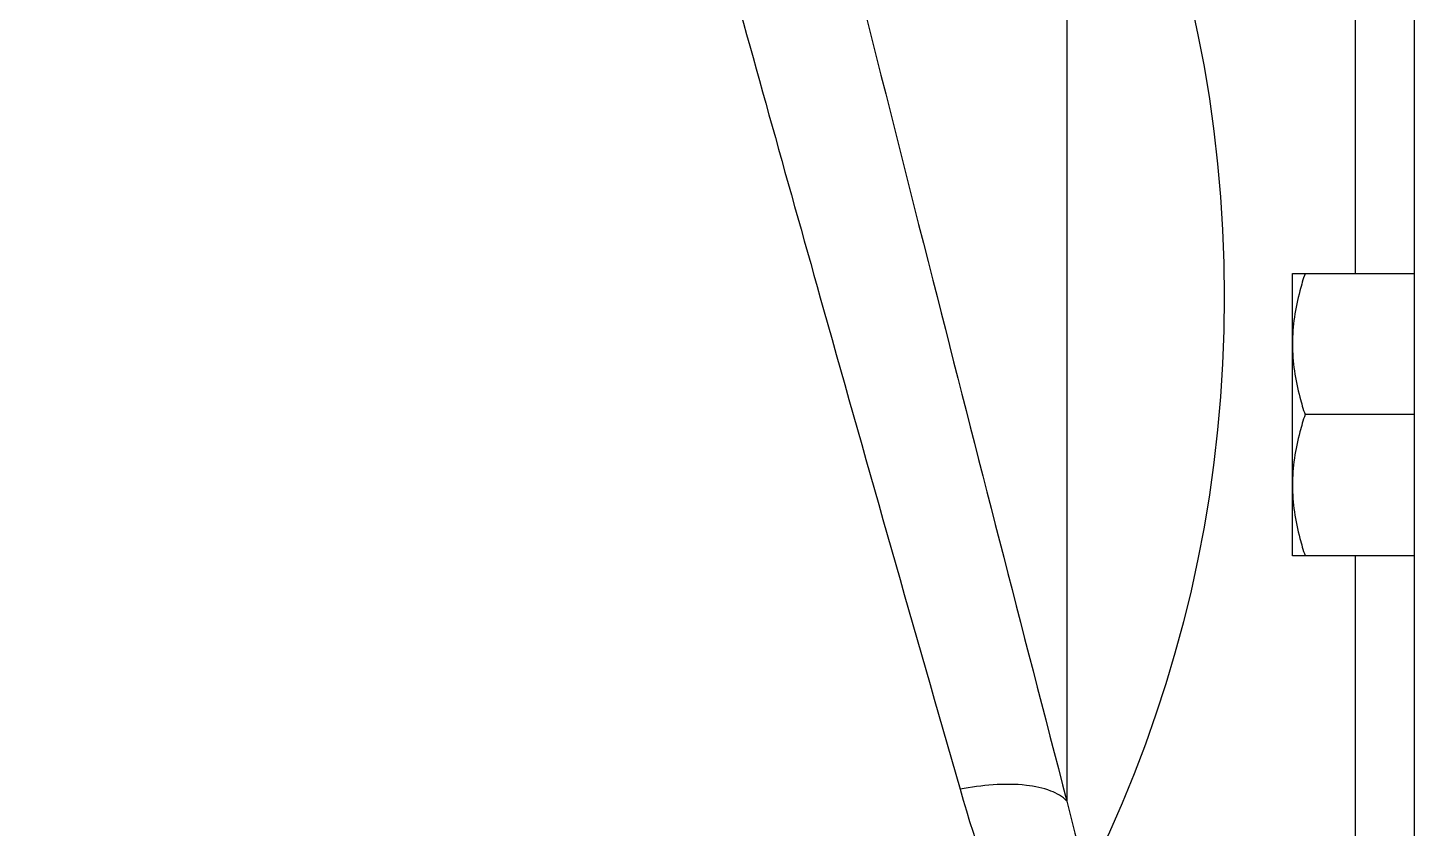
# Model space of a CAD drawing. Header units: millimetres. Extents: x 0 to 10500, y 0 to 7425.
# Drawn here: x 1831.3 to 1945.1, y 5126.2 to 5191.9 of the extents above; entities that cross this region are included whole.
import ezdxf

# ---------------------------------------------------------------- set-up
doc = ezdxf.new("R2010")
doc.units = ezdxf.units.MM
doc.header["$LTSCALE"] = 577.5
doc.layers.get('0').update_dxf_attribs({"linetype": 'CONTINUOUS'})
doc.layers.add('02___PRT_ALL_AXES', color=7, linetype='CONTINUOUS')

msp = doc.modelspace()

# ---------------------------------------------------------------- linework, layer by layer
at = {"color": 7, "linetype": 'Continuous'}
for p, q in [((1945.14, 5522.34), (1945.14, 5057.17)), ((1916.61, 5451.12), (1916.61, 5128.38)), ((1940.31, 5171.7), (1940.31, 5232.73)), ((1940.31, 5115.51), (1940.31, 5148.53))]:
    msp.add_line(p, q, dxfattribs=at)
msp.add_circle((1822.74, 5169.78), 106.81, dxfattribs=at)
for centre, radius, start, end in [((10661.57, 7392.53), 9033.34, 193.594189, 194.235628), ((8991.55, 7165.55), 7370.54, 195.475894, 195.718807), ((9423.89, 7080.63), 7756.96, 194.250659, 194.576792), ((8593.13, 7053.16), 6956.57, 195.716734, 196.054103), ((2035.5, 5166.06), 132.82, 196.0433, 202.3854), ((2060.36, 5163.36), 147.94, 193.6762, 199.3023)]:
    msp.add_arc(centre, radius, start, end, dxfattribs=at)
msp.add_open_spline([(1916.61, 5128.38), (1916.27, 5128.76), (1915.17, 5129.37), (1912.2, 5129.94), (1909.64, 5129.7), (1907.86, 5129.35)], degree=3, knots=[0, 0, 0, 0, 0.170003, 0.398914, 1, 1, 1, 1], dxfattribs=at)
at = {"layer": '02___PRT_ALL_AXES', "color": 7, "linetype": 'Continuous'}
for p, q in [((1935.14, 5148.53), (1935.14, 5171.7)), ((1935.14, 5171.7), (1945.14, 5171.7)), ((1945.14, 5160.11), (1936.18, 5160.11)), ((1945.14, 5148.53), (1935.14, 5148.53))]:
    msp.add_line(p, q, dxfattribs=at)
for points, knots in [([(1936.18, 5171.7), (1936.02, 5171.23), (1935.45, 5169.35), (1935.14, 5167.38), (1935.14, 5165.91)], [0, 0, 0, 0, 0.2519, 1, 1, 1, 1]), ([(1935.14, 5165.91), (1935.14, 5164.44), (1935.45, 5162.46), (1936.02, 5160.58), (1936.18, 5160.11)], [0, 0, 0, 0, 0.7481, 1, 1, 1, 1]), ([(1936.18, 5160.11), (1936.02, 5159.64), (1935.45, 5157.77), (1935.14, 5155.79), (1935.14, 5154.32)], [0, 0, 0, 0, 0.2519, 1, 1, 1, 1]), ([(1935.14, 5154.32), (1935.14, 5152.85), (1935.45, 5150.88), (1936.02, 5149), (1936.18, 5148.53)], [0, 0, 0, 0, 0.7481, 1, 1, 1, 1])]:
    msp.add_open_spline(points, degree=3, knots=knots, dxfattribs=at)

doc.saveas('drawing.dxf')
